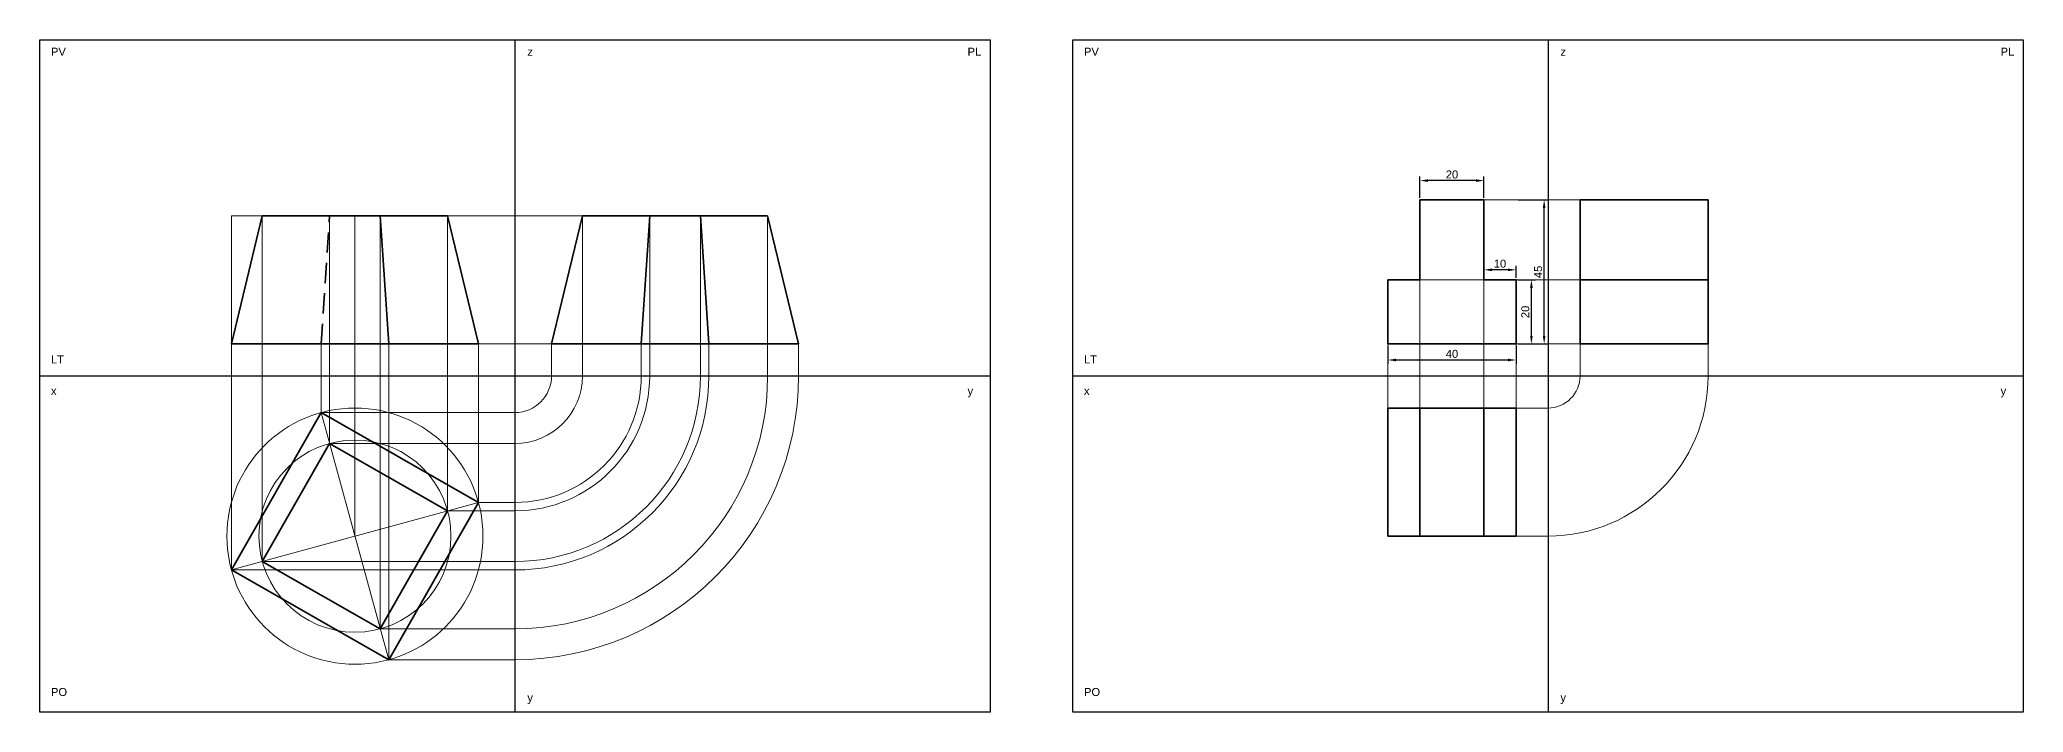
# Model space of a CAD drawing. Header units: millimetres. Extents: x 49 to 2598, y 49 to 259.
# Drawn here: x 49 to 669, y 49 to 259 of the extents above; entities that cross this region are included whole.
import ezdxf

# ---------------------------------------------------------------- set-up
doc = ezdxf.new("R2010")
doc.units = ezdxf.units.MM
doc.linetypes.add('NASCOSTA', pattern=[9.525, 6.35, -3.175])
for name, color, linetype, lineweight in [('linea sottile', 4, 'Continuous', 15), ('Linea spessa', 7, 'Continuous', 35), ('Squadratura', 6, 'Continuous', 25), ('testo', 1, 'Continuous', 20)]:
    doc.layers.add(name, color=color, linetype=linetype, lineweight=lineweight)
doc.styles.get("Standard").update_dxf_attribs({"font": 'arial.ttf'})
doc.dimstyles.new('ISO-25', dxfattribs={"dimtxt": 2.5, "dimasz": 2.5, "dimexe": 1.25, "dimexo": 0.625, "dimtad": 1, "dimtxsty": 'Standard', "dimcen": 2.5, "dimadec": 0, "dimazin": 0, "dimtfac": 1, "dimtmove": 0, "dimatfit": 3, "dimfxl": 1, "dimarcsym": 0})

# ---------------------------------------------------------------- blocks, each defined once
blk = doc.blocks.new('*D2')
at = {"layer": 'Defpoints', "color": 0, "transparency": 16777216}
for p in [(480.5, 215.17), (480.5, 209.16), (500.5, 209.16)]:
    blk.add_point(p, dxfattribs=at)
at = {"layer": 'testo', "color": 0, "lineweight": -2, "transparency": 16777216}
for p, q in [((480.5, 209.78), (480.5, 216.42)), ((498, 215.17), (483, 215.17)), ((500.5, 209.78), (500.5, 216.42))]:
    blk.add_line(p, q, dxfattribs=at)
at = {"layer": 'testo', "color": 0, "transparency": 16777216}
for points in [[(483, 215.58), (483, 214.75), (480.5, 215.17)], [(498, 215.58), (498, 214.75), (500.5, 215.17)]]:
    blk.add_solid(points, dxfattribs=at)
at = {"layer": 'testo', "color": 0, "transparency": 16777216, "insert": (490.5, 217.07), "char_height": 2.5, "attachment_point": 5}
blk.add_mtext('20', dxfattribs=at)
blk = doc.blocks.new('*D3')
at = {"layer": 'Defpoints', "color": 0, "transparency": 16777216}
for p in [(500.5, 187.31), (500.5, 184.16), (510.5, 184.16)]:
    blk.add_point(p, dxfattribs=at)
at = {"layer": 'testo', "color": 0, "lineweight": -2, "transparency": 16777216}
for p, q in [((500.5, 184.78), (500.5, 188.56)), ((508, 187.31), (503, 187.31)), ((510.5, 184.78), (510.5, 188.56))]:
    blk.add_line(p, q, dxfattribs=at)
at = {"layer": 'testo', "color": 0, "transparency": 16777216}
for points in [[(503, 187.73), (503, 186.89), (500.5, 187.31)], [(508, 187.73), (508, 186.89), (510.5, 187.31)]]:
    blk.add_solid(points, dxfattribs=at)
at = {"layer": 'testo', "color": 0, "transparency": 16777216, "insert": (505.5, 189.21), "char_height": 2.5, "attachment_point": 5}
blk.add_mtext('10', dxfattribs=at)
blk = doc.blocks.new('*D4')
at = {"layer": 'Defpoints', "color": 0, "transparency": 16777216}
for p in [(510.5, 184.16), (515.31, 184.16), (510.5, 164.16)]:
    blk.add_point(p, dxfattribs=at)
at = {"layer": 'testo', "color": 0, "lineweight": -2, "transparency": 16777216}
for p, q in [((511.13, 184.16), (516.56, 184.16)), ((515.31, 166.66), (515.31, 181.66)), ((511.13, 164.16), (516.56, 164.16))]:
    blk.add_line(p, q, dxfattribs=at)
at = {"layer": 'testo', "color": 0, "transparency": 16777216}
for points in [[(514.9, 181.66), (515.73, 181.66), (515.31, 184.16)], [(514.9, 166.66), (515.73, 166.66), (515.31, 164.16)]]:
    blk.add_solid(points, dxfattribs=at)
at = {"layer": 'testo', "color": 0, "transparency": 16777216, "insert": (513.41, 174.16), "char_height": 2.5, "attachment_point": 5, "rotation": 90}
blk.add_mtext('20', dxfattribs=at)
blk = doc.blocks.new('*D5')
at = {"layer": 'Defpoints', "color": 0, "transparency": 16777216}
for p in [(470.5, 164.16), (510.5, 164.16), (510.5, 159.16)]:
    blk.add_point(p, dxfattribs=at)
at = {"layer": 'testo', "color": 0, "lineweight": -2, "transparency": 16777216}
for p, q in [((470.5, 163.53), (470.5, 157.91)), ((510.5, 163.53), (510.5, 157.91)), ((473, 159.16), (508, 159.16))]:
    blk.add_line(p, q, dxfattribs=at)
at = {"layer": 'testo', "color": 0, "transparency": 16777216}
for points in [[(473, 159.57), (473, 158.74), (470.5, 159.16)], [(508, 159.57), (508, 158.74), (510.5, 159.16)]]:
    blk.add_solid(points, dxfattribs=at)
at = {"layer": 'testo', "color": 0, "transparency": 16777216, "insert": (490.5, 161.06), "char_height": 2.5, "attachment_point": 5}
blk.add_mtext('40', dxfattribs=at)
blk = doc.blocks.new('*D6')
at = {"layer": 'Defpoints', "color": 0, "transparency": 16777216}
for p in [(510.5, 209.16), (519.29, 209.16), (510.5, 164.16)]:
    blk.add_point(p, dxfattribs=at)
at = {"layer": 'testo', "color": 0, "lineweight": -2, "transparency": 16777216}
for p, q in [((511.13, 209.16), (520.54, 209.16)), ((519.29, 166.66), (519.29, 206.66)), ((511.13, 164.16), (520.54, 164.16))]:
    blk.add_line(p, q, dxfattribs=at)
at = {"layer": 'testo', "color": 0, "transparency": 16777216}
for points in [[(518.88, 206.66), (519.71, 206.66), (519.29, 209.16)], [(518.88, 166.66), (519.71, 166.66), (519.29, 164.16)]]:
    blk.add_solid(points, dxfattribs=at)
at = {"layer": 'testo', "color": 0, "transparency": 16777216, "insert": (517.4, 186.66), "char_height": 2.5, "attachment_point": 5, "rotation": 90}
blk.add_mtext('45', dxfattribs=at)

msp = doc.modelspace()

# ---------------------------------------------------------------- linework, layer by layer
at = {"layer": 'linea sottile'}
for p, q in [((500.501, 209.158), (520.501, 209.158)), ((520.501, 209.158), (530.501, 209.158)), ((530.501, 154.158), (530.501, 209.158)), ((530.501, 209.158), (570.501, 209.158)), ((570.501, 209.158), (570.501, 154.158)), ((197.755, 204.158), (109.171, 204.158)), ((109.171, 204.158), (109.171, 164.158)), ((118.817, 96.246), (118.817, 204.158)), ((139.842, 133.096), (139.842, 204.158)), ((147.755, 104.158), (147.755, 204.158)), ((155.667, 75.22), (155.667, 204.158)), ((176.692, 112.071), (176.692, 204.158)), ((197.755, 204.158), (276.692, 204.158)), ((218.817, 154.158), (218.817, 204.158)), ((239.842, 154.158), (239.842, 204.158)), ((255.667, 154.158), (255.667, 204.158)), ((276.692, 154.158), (276.692, 204.158)), ((480.501, 184.158), (480.501, 154.158)), ((480.501, 184.158), (520.501, 184.158)), ((500.501, 184.158), (500.501, 154.158)), ((520.501, 184.158), (570.501, 184.158)), ((197.755, 164.158), (109.171, 164.158)), ((109.171, 93.608), (109.171, 164.158)), ((137.205, 142.742), (137.205, 164.158)), ((158.305, 65.574), (158.305, 164.158)), ((186.338, 164.158), (186.338, 114.708)), ((197.755, 164.158), (286.338, 164.158)), ((209.171, 154.158), (209.171, 164.158)), ((237.205, 154.158), (237.205, 164.158)), ((258.305, 154.158), (258.305, 164.158)), ((286.338, 154.158), (286.338, 164.158)), ((470.501, 164.158), (470.501, 154.158)), ((510.501, 154.158), (510.501, 164.158)), ((510.501, 164.158), (520.501, 164.158)), ((520.501, 164.158), (570.501, 164.158)), ((470.501, 154.158), (470.501, 144.158)), ((480.501, 154.158), (480.501, 144.158)), ((500.501, 154.158), (500.501, 144.158)), ((510.501, 144.158), (510.501, 154.158)), ((158.305, 65.574), (137.205, 142.742)), ((137.205, 142.742), (197.755, 142.742)), ((510.501, 144.158), (520.501, 144.158)), ((139.842, 133.096), (197.755, 133.096)), ((109.171, 93.608), (186.338, 114.708)), ((176.692, 112.071), (197.755, 112.071)), ((186.338, 114.708), (197.755, 114.708)), ((510.501, 104.158), (520.501, 104.158)), ((109.171, 93.608), (197.755, 93.608)), ((118.817, 96.246), (197.755, 96.246)), ((155.667, 75.22), (197.755, 75.22)), ((158.305, 65.574), (197.755, 65.574))]:
    msp.add_line(p, q, dxfattribs=at)
for radius in [40, 30]:
    msp.add_circle((147.755, 104.158), radius, dxfattribs=at)
for centre, radius in [((197.755, 154.158), 11.416), ((197.755, 154.158), 21.062), ((197.755, 154.158), 39.45), ((197.755, 154.158), 42.087), ((197.755, 154.158), 57.913), ((197.755, 154.158), 60.55), ((197.755, 154.158), 78.938), ((197.755, 154.158), 88.584), ((520.501, 154.158), 10), ((520.501, 154.158), 50)]:
    msp.add_arc(centre, radius, 270, 0, dxfattribs=at)
at = {"layer": 'Linea spessa'}
for p, q in [((480.501, 184.158), (480.501, 209.158)), ((480.501, 209.158), (500.501, 209.158)), ((500.501, 209.158), (500.501, 184.158)), ((530.501, 184.158), (530.501, 209.158)), ((530.501, 209.158), (570.501, 209.158)), ((570.501, 209.158), (570.501, 184.158)), ((118.817, 204.158), (109.171, 164.158)), ((176.692, 204.158), (118.817, 204.158)), ((118.817, 204.158), (118.817, 204.158)), ((158.305, 164.158), (155.667, 204.158)), ((186.338, 164.158), (176.692, 204.158)), ((209.171, 164.158), (218.817, 204.158)), ((218.817, 204.158), (276.692, 204.158)), ((239.842, 204.158), (237.205, 164.158)), ((255.667, 204.158), (258.305, 164.158)), ((276.692, 204.158), (286.338, 164.158)), ((470.501, 164.158), (470.501, 184.158)), ((470.501, 184.158), (480.501, 184.158)), ((500.501, 184.158), (510.501, 184.158)), ((510.501, 184.158), (510.501, 164.158)), ((570.501, 184.158), (530.501, 184.158)), ((530.501, 184.158), (530.501, 164.158)), ((570.501, 164.158), (570.501, 184.158)), ((109.171, 164.158), (186.338, 164.158)), ((286.338, 164.158), (209.171, 164.158)), ((510.501, 164.158), (470.501, 164.158)), ((530.501, 164.158), (570.501, 164.158)), ((137.205, 142.742), (109.171, 93.608)), ((186.338, 114.708), (137.205, 142.742)), ((470.501, 144.158), (510.501, 144.158)), ((470.501, 144.158), (470.501, 104.158)), ((480.501, 144.158), (480.501, 104.158)), ((500.501, 144.158), (500.501, 104.158)), ((510.501, 104.158), (510.501, 144.158)), ((139.842, 133.096), (118.817, 96.246)), ((176.692, 112.071), (139.842, 133.096)), ((155.667, 75.22), (176.692, 112.071)), ((158.305, 65.574), (186.338, 114.708)), ((470.501, 104.158), (510.501, 104.158)), ((109.171, 93.608), (158.305, 65.574)), ((118.817, 96.246), (155.667, 75.22))]:
    msp.add_line(p, q, dxfattribs=at)
at = {"layer": 'Linea spessa', "linetype": 'NASCOSTA'}
msp.add_line((137.205, 164.158), (139.842, 204.158), dxfattribs=at)
at = {"layer": 'Squadratura'}
for p, q in [((49.255, 49.158), (49.255, 259.158)), ((49.255, 259.158), (346.255, 259.158)), ((197.755, 259.158), (197.755, 49.158)), ((346.255, 259.158), (346.255, 49.158)), ((372.001, 49.158), (372.001, 259.158)), ((372.001, 259.158), (669.001, 259.158)), ((520.501, 259.158), (520.501, 49.158)), ((669.001, 259.158), (669.001, 49.158)), ((346.255, 154.158), (49.255, 154.158)), ((669.001, 154.158), (372.001, 154.158)), ((346.255, 49.158), (49.255, 49.158)), ((669.001, 49.158), (372.001, 49.158))]:
    msp.add_line(p, q, dxfattribs=at)

# ---------------------------------------------------------------- texts
at = {"layer": 'testo', "char_height": 2.5, "attachment_point": 1}
for s, insert in [('PV', (52.782, 256.658)), ('z', (201.623, 256.658)), ('PL', (339.152, 256.658)), ('PV', (375.528, 256.658)), ('z', (524.369, 256.658)), ('PL', (661.899, 256.658)), ('LT', (52.782, 160.572)), ('LT', (375.528, 160.572)), ('x', (52.782, 150.756)), ('y', (339.152, 150.756)), ('x', (375.528, 150.756)), ('y', (661.899, 150.756)), ('PO', (52.782, 56.752)), ('PO', (375.528, 56.752)), ('y', (201.623, 55.013)), ('y', (524.369, 55.013))]:
    msp.add_mtext_dynamic_manual_height_columns(s, width=14.2434, gutter_width=12.5, heights=[0], dxfattribs=dict(at, insert=insert))

# ---------------------------------------------------------------- dimensions: what is measured, and where the dimension line sits
at = {"layer": 'testo'}
for base, p1, p2, picture, middle in [((480.501, 215.166), (500.501, 209.158), (480.501, 209.158), '*D2', (490.501, 217.067)), ((500.501, 187.311), (510.501, 184.158), (500.501, 184.158), '*D3', (505.501, 189.213)), ((510.501, 159.158), (470.501, 164.158), (510.501, 164.158), '*D5', (490.501, 161.06))]:
    dim = msp.add_linear_dim(base=base, p1=p1, p2=p2, dimstyle='ISO-25', dxfattribs=at)
    dim.commit()
    dim.dimension.update_dxf_attribs({"geometry": picture, "text_midpoint": middle})
for base, p2, picture, middle in [((519.295, 209.158), (510.501, 209.158), '*D6', (517.399, 186.658)), ((515.313, 184.158), (510.501, 184.158), '*D4', (513.412, 174.158))]:
    dim = msp.add_linear_dim(base=base, p1=(510.501, 164.158), p2=p2, angle=90, dimstyle='ISO-25', dxfattribs=at)
    dim.commit()
    dim.dimension.update_dxf_attribs({"geometry": picture, "text_midpoint": middle})

doc.saveas('drawing.dxf')
